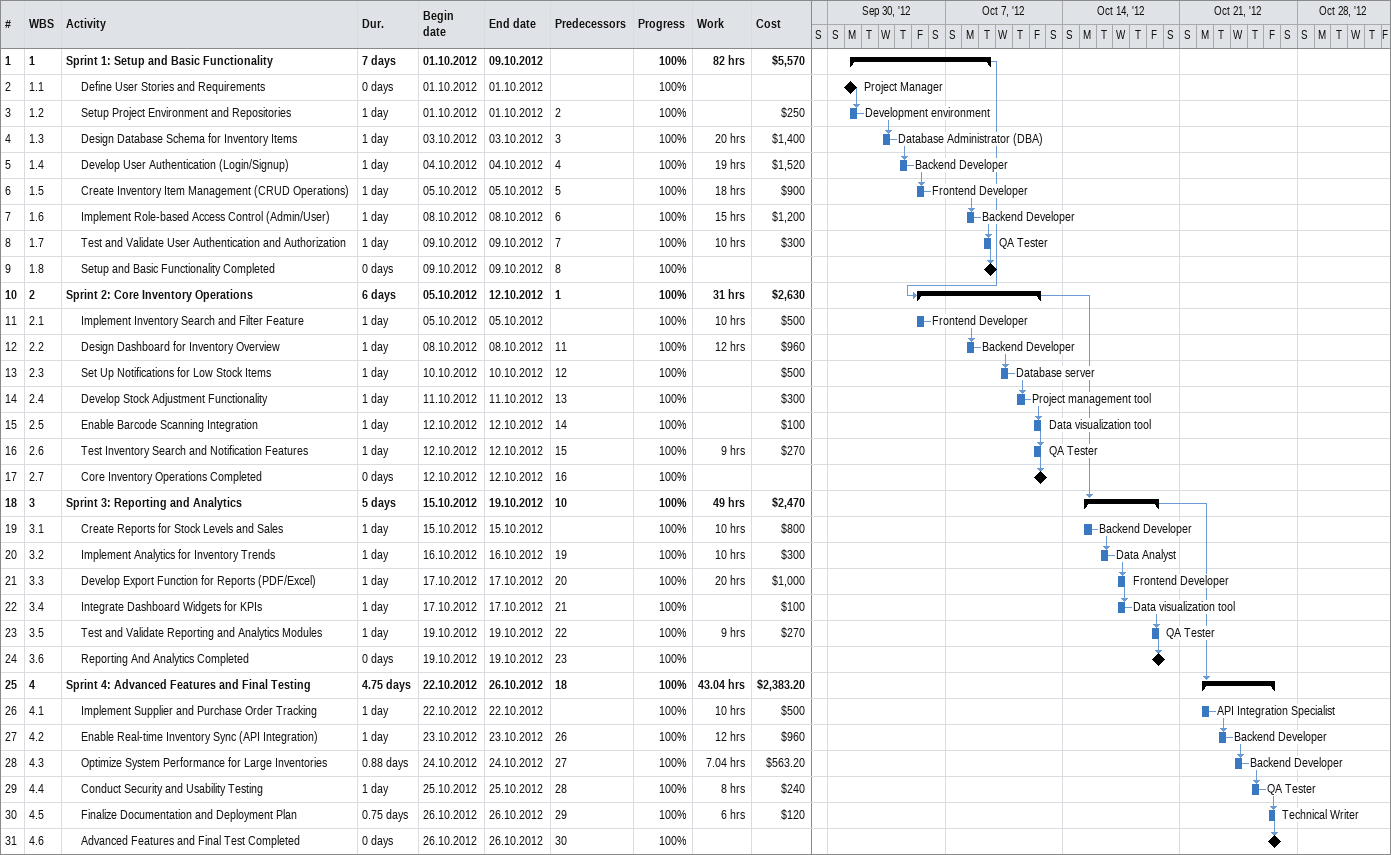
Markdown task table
| ID | WBS | Task | Duration | Start | Finish | Predecessors | Resources | % complete | Work (h) | Cost ($) |
|---|---|---|---|---|---|---|---|---|---|---|
| 1 | 1 | **Sprint 1: Setup and Basic Functionality** | 7d | 2012-10-01 | 2012-10-09 |  |  | 100 | 82 | 5570 |
| 2 | 1.1 | Define User Stories and Requirements | 0d | 2012-10-01 | 2012-10-01 |  | Project Manager | 100 |  |  |
| 3 | 1.2 | Setup Project Environment and Repositories | 1d | 2012-10-01 | 2012-10-01 | 2 | Development environment | 100 |  | 250 |
| 4 | 1.3 | Design Database Schema for Inventory Items | 1d | 2012-10-03 | 2012-10-03 | 3 | Database Administrator (DBA) | 100 | 20 | 1400 |
| 5 | 1.4 | Develop User Authentication (Login/Signup) | 1d | 2012-10-04 | 2012-10-04 | 4 | Backend Developer | 100 | 19 | 1520 |
| 6 | 1.5 | Create Inventory Item Management (CRUD Operations) | 1d | 2012-10-05 | 2012-10-05 | 5 | Frontend Developer | 100 | 18 | 900 |
| 7 | 1.6 | Implement Role-based Access Control (Admin/User) | 1d | 2012-10-08 | 2012-10-08 | 6 | Backend Developer | 100 | 15 | 1200 |
| 8 | 1.7 | Test and Validate User Authentication and Authorization | 1d | 2012-10-09 | 2012-10-09 | 7 | QA Tester | 100 | 10 | 300 |
| 9 | 1.8 | Setup and Basic Functionality Completed | 0d | 2012-10-09 | 2012-10-09 | 8 |  | 100 |  |  |
| 10 | 2 | **Sprint 2: Core Inventory Operations** | 6d | 2012-10-05 | 2012-10-12 | 1 |  | 100 | 31 | 2630 |
| 11 | 2.1 | Implement Inventory Search and Filter Feature | 1d | 2012-10-05 | 2012-10-05 |  | Frontend Developer | 100 | 10 | 500 |
| 12 | 2.2 | Design Dashboard for Inventory Overview | 1d | 2012-10-08 | 2012-10-08 | 11 | Backend Developer | 100 | 12 | 960 |
| 13 | 2.3 | Set Up Notifications for Low Stock Items | 1d | 2012-10-10 | 2012-10-10 | 12 | Database server | 100 |  | 500 |
| 14 | 2.4 | Develop Stock Adjustment Functionality | 1d | 2012-10-11 | 2012-10-11 | 13 | Project management tool | 100 |  | 300 |
| 15 | 2.5 | Enable Barcode Scanning Integration | 1d | 2012-10-12 | 2012-10-12 | 14 | Data visualization tool | 100 |  | 100 |
| 16 | 2.6 | Test Inventory Search and Notification Features | 1d | 2012-10-12 | 2012-10-12 | 15 | QA Tester | 100 | 9 | 270 |
| 17 | 2.7 | Core Inventory Operations Completed | 0d | 2012-10-12 | 2012-10-12 | 16 |  | 100 |  |  |
| 18 | 3 | **Sprint 3: Reporting and Analytics** | 5d | 2012-10-15 | 2012-10-19 | 10 |  | 100 | 49 | 2470 |
| 19 | 3.1 | Create Reports for Stock Levels and Sales | 1d | 2012-10-15 | 2012-10-15 |  | Backend Developer | 100 | 10 | 800 |
| 20 | 3.2 | Implement Analytics for Inventory Trends | 1d | 2012-10-16 | 2012-10-16 | 19 | Data Analyst | 100 | 10 | 300 |
| 21 | 3.3 | Develop Export Function for Reports (PDF/Excel) | 1d | 2012-10-17 | 2012-10-17 | 20 | Frontend Developer | 100 | 20 | 1000 |
| 22 | 3.4 | Integrate Dashboard Widgets for KPIs | 1d | 2012-10-17 | 2012-10-17 | 21 | Data visualization tool | 100 |  | 100 |
| 23 | 3.5 | Test and Validate Reporting and Analytics Modules | 1d | 2012-10-19 | 2012-10-19 | 22 | QA Tester | 100 | 9 | 270 |
| 24 | 3.6 | Reporting And Analytics Completed | 0d | 2012-10-19 | 2012-10-19 | 23 |  | 100 |  |  |
| 25 | 4 | **Sprint 4: Advanced Features and Final Testing** | 4.75d | 2012-10-22 | 2012-10-26 | 18 |  | 100 | 43.04 | 2383.20 |
| 26 | 4.1 | Implement Supplier and Purchase Order Tracking | 1d | 2012-10-22 | 2012-10-22 |  | API Integration Specialist | 100 | 10 | 500 |
| 27 | 4.2 | Enable Real-time Inventory Sync (API Integration) | 1d | 2012-10-23 | 2012-10-23 | 26 | Backend Developer | 100 | 12 | 960 |
| 28 | 4.3 | Optimize System Performance for Large Inventories | 0.88d | 2012-10-24 | 2012-10-24 | 27 | Backend Developer | 100 | 7.04 | 563.20 |
| 29 | 4.4 | Conduct Security and Usability Testing | 1d | 2012-10-25 | 2012-10-25 | 28 | QA Tester | 100 | 8 | 240 |
| 30 | 4.5 | Finalize Documentation and Deployment Plan | 0.75d | 2012-10-26 | 2012-10-26 | 29 | Technical Writer | 100 | 6 | 120 |
| 31 | 4.6 | Advanced Features and Final Test Completed | 0d | 2012-10-26 | 2012-10-26 | 30 |  | 100 |  |  |
